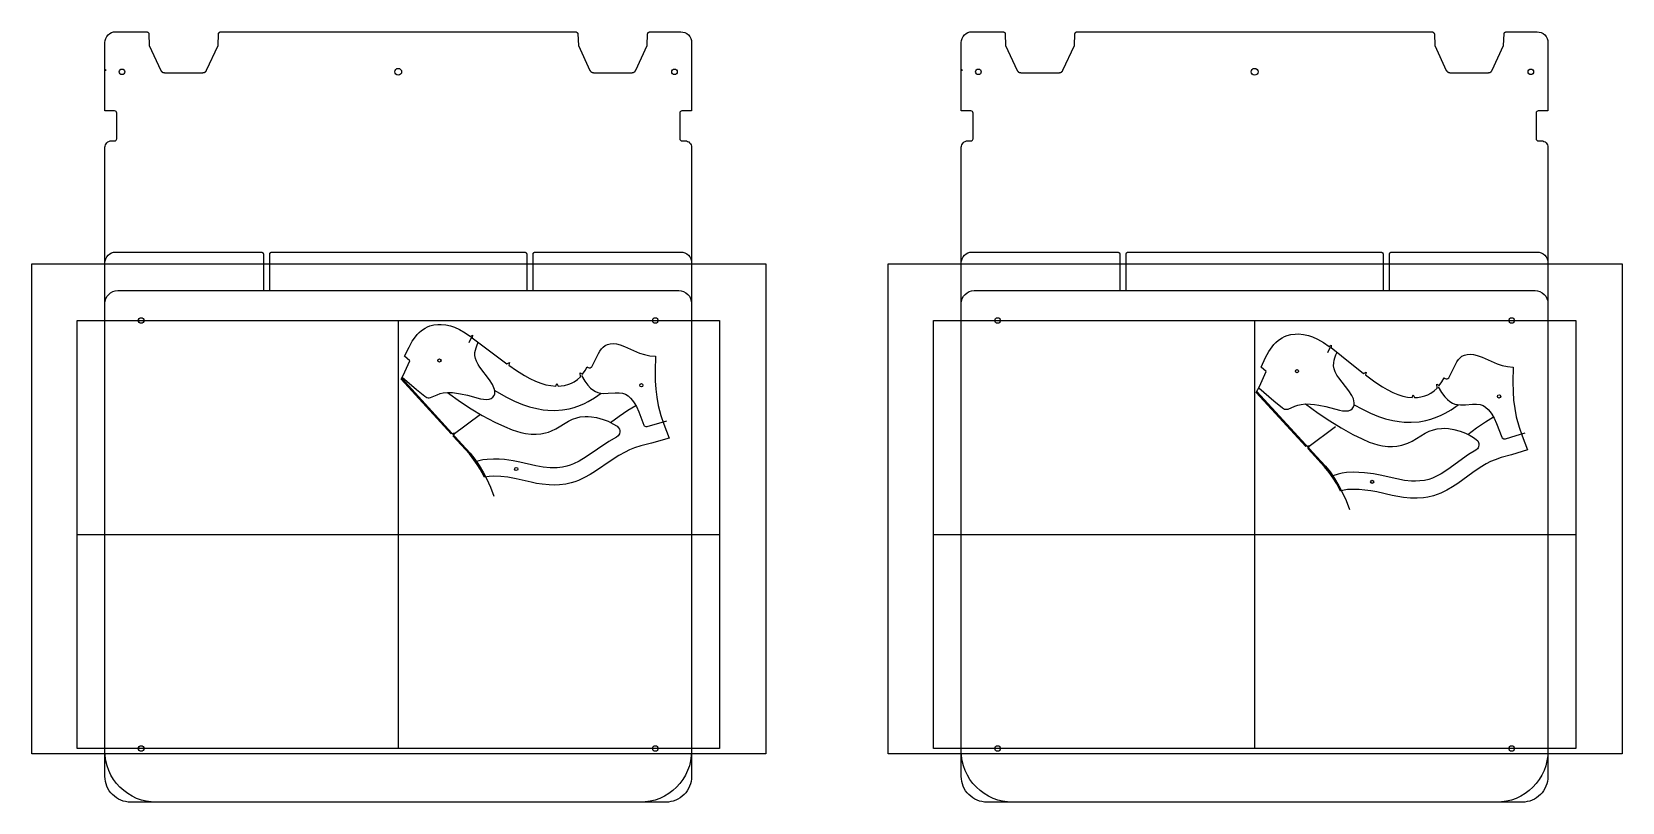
# Model space of a CAD drawing. Extents: x 1404 to 5287, y 970 to 2130.
# Drawn here: x 2545 to 3287, y 1770 to 2130 of the extents above; entities that cross this region are included whole.
import ezdxf

# ---------------------------------------------------------------- set-up
doc = ezdxf.new("R2010")
doc.units = 0
doc.header["$MEASUREMENT"] = 0
doc.layers.get('0').update_dxf_attribs({"linetype": 'CONTINUOUS'})
for name, color, linetype in [('1', 7, 'CONTINUOUS'), ('13', 7, 'CONTINUOUS'), ('8', 7, 'CONTINUOUS'), ('____78', 3, 'CONTINUOUS'), ('____79', 6, 'CONTINUOUS'), ('________', 1, 'CONTINUOUS'), ('___挂钉孔___', 3, 'CONTINUOUS'), ('车缝线', 5, 'CONTINUOUS')]:
    doc.layers.add(name, color=color, linetype=linetype)
doc.layers.get('0').off()
doc.styles.get("Standard").update_dxf_attribs({"font": 'txt', "bigfont": 'gbcbig.shx'})

# ---------------------------------------------------------------- blocks, each defined once
blk = doc.blocks.new('后领口内外-5_5', base_point=(-1244.33313, 214.92874))
at = {"layer": '1', "color": 7}
blk.add_lwpolyline([(-1185.424, 228.0361), (-1186.4865, 221.3762), (-1187.0466, 216.741), (-1187.3318, 212.8638), (-1187.3909, 208.9805), (-1187.1858, 205.1646), (-1186.5574, 200.2907), (-1185.7322, 196.1004), (-1184.1807, 189.3165), (-1192.6338, 188.1113), (-1197.8024, 187.4814), (-1200.8726, 186.9379), (-1203.1907, 186.3499), (-1205.4672, 185.6118), (-1208.5634, 184.3686), (-1212.4451, 182.5349), (-1220.2715, 178.6426), (-1222.9792, 177.4201), (-1225.7461, 176.3358), (-1228.7582, 175.4082), (-1230.4985, 175.008), (-1232.259, 174.7129), (-1234.8688, 174.4853), (-1237.8224, 174.5058), (-1240.2778, 174.7278), (-1242.7097, 175.1195), (-1245.8029, 175.8491), (-1248.3361, 176.612), (-1250.8352, 177.4795), (-1257.566, 180.0237), (-1261.3444, 181.2548), (-1264.5551, 182.0739), (-1267.8276, 182.6506), (-1269.9401, 182.8532), (-1272.0468, 182.8345), (-1273.5421, 186.7038), (-1274.6473, 189.126), (-1275.8756, 191.4838), (-1277.6537, 194.4467), (-1283.9573, 203.6647), (-1283.0708, 205.0046), (-1284.8115, 204.8977), (-1304.5159, 233.3346), (-1303.333, 234.9671), (-1299.4434, 241.31), (-1301.4839, 243.7121), (-1298.8683, 247.6621), (-1296.9971, 250.1926), (-1295.2947, 252.116), (-1294.3325, 253.018), (-1293.3008, 253.8404), (-1292.0537, 254.6517), (-1290.2942, 255.5134), (-1289.1057, 255.932), (-1287.8846, 256.2344), (-1286.0846, 256.4562), (-1284.1111, 256.4279), (-1282.6337, 256.239), (-1280.4545, 255.7137), (-1278.36, 254.9323), (-1276.6411, 254.0773), (-1274.3695, 252.6476), (-1271.9664, 250.7883), (-1269.7471, 248.8082), (-1268.7803, 249.2616), (-1269.0237, 248.1184), (-1260.2617, 239.2929), (-1254.6863, 233.9109), (-1253.3909, 234.3378), (-1253.8115, 233.089), (-1250.5549, 230.1393), (-1247.1633, 227.3275), (-1244.9725, 225.6926), (-1242.4039, 224.0069), (-1240.1693, 222.7754), (-1237.8403, 221.7449), (-1235.6697, 221.0254), (-1233.434, 220.5272), (-1232.7681, 221.6348), (-1232.2446, 220.364), (-1230.9226, 220.2677), (-1229.3042, 220.2769), (-1227.1993, 220.5264), (-1225.8809, 220.8458), (-1224.6068, 221.3023), (-1222.9336, 222.17), (-1221.3928, 223.2664), (-1221.3269, 225.1663), (-1220.2734, 224.2645), (-1218.8059, 225.8786), (-1217.6182, 227.4551), (-1217.1857, 227.0698), (-1216.7632, 226.8926), (-1216.2971, 226.8562), (-1215.8414, 226.9605), (-1215.4495, 227.1979), (-1214.8459, 227.9986), (-1211.5798, 232.928), (-1210.7681, 233.9548), (-1209.8682, 234.9105), (-1209.0184, 235.6201), (-1208.0707, 236.1742), (-1206.9287, 236.5347), (-1205.5637, 236.6726), (-1204.1238, 236.576), (-1202.7212, 236.2673), (-1201.0553, 235.6374), (-1199.0276, 234.5531), (-1195.1964, 232.081), (-1192.585, 230.5671), (-1190.3118, 229.4922), (-1187.9532, 228.6427), (-1185.424, 228.0361)], dxfattribs=at)
at = {"layer": '13', "color": 7}
for centre in [(-1285.64282, 239.59343), (-1193.72278, 215.53847), (-1256.89734, 184.55562)]:
    blk.add_circle(centre, 0.75, dxfattribs=at)
at = {"layer": '8', "color": 1}
for points in [[(-1303.877, 234.1923), (-1298.1326, 227.6743), (-1294.6976, 223.9415), (-1294.2754, 223.5685), (-1293.7849, 223.2755), (-1293.2412, 223.0841), (-1292.6719, 222.9954), (-1292.1011, 223.0213), (-1288.9054, 223.925), (-1287.3947, 224.221), (-1285.8733, 224.3694), (-1283.8977, 224.3093), (-1281.6699, 223.9565), (-1279.8263, 223.4927), (-1278.0092, 222.9287), (-1274.8835, 221.7999), (-1268.979, 219.3482), (-1267.6794, 218.9295), (-1266.3324, 218.6408), (-1265.0811, 218.5577), (-1264.0171, 218.7645), (-1263.1926, 219.2386), (-1262.5286, 219.9613), (-1262.1489, 220.775), (-1261.9725, 221.7901), (-1261.9879, 222.6732), (-1262.1152, 223.5514), (-1262.5725, 225.1387), (-1263.7144, 227.5739), (-1267.3257, 233.9687), (-1268.0028, 235.3603), (-1268.5944, 236.9566), (-1268.8854, 238.306), (-1268.9355, 239.6675), (-1268.7114, 241.0362), (-1268.3514, 242.1604), (-1267.8796, 243.2511), (-1267.2371, 244.4601), (-1266.5109, 245.6073)], [(-1269.384, 248.4646), (-1271.0222, 245.8855)], [(-1304.1982, 233.7549), (-1280.4708, 199.513), (-1277.2231, 194.6965), (-1275.4387, 191.7271), (-1273.7816, 188.4796), (-1272.2456, 184.8457), (-1271.2494, 182.0506), (-1269.9686, 177.7625), (-1268.8981, 173.3805)], [(-1283.9224, 224.3119), (-1278.5118, 219.1392), (-1273.9943, 215.2032), (-1269.3214, 211.5133), (-1263.8267, 207.5783), (-1259.7437, 204.9176), (-1256.3273, 202.9785), (-1254.4497, 202.0591), (-1252.5232, 201.237), (-1250.2993, 200.4506), (-1247.7323, 199.7777), (-1245.5546, 199.4228), (-1243.3545, 199.2857), (-1241.0598, 199.4018), (-1239.6016, 199.6233), (-1238.1724, 199.9635), (-1236.1021, 200.6797), (-1229.7172, 203.4144), (-1227.7292, 204.0549), (-1225.6946, 204.4856), (-1223.9773, 204.6431), (-1221.7024, 204.5815), (-1220.248, 204.3917), (-1218.8152, 204.0925), (-1216.4814, 203.3674), (-1213.6022, 202.1086), (-1211.3835, 200.8978), (-1209.2908, 199.5029), (-1207.5394, 198.0681), (-1206.9269, 197.3034), (-1206.6321, 196.5874), (-1206.5426, 195.9349), (-1206.5959, 195.272), (-1206.9054, 194.3967), (-1207.2344, 193.907), (-1207.6525, 193.5046), (-1208.5044, 193.0195), (-1212.2505, 191.4817), (-1223.6943, 185.8734), (-1227.2198, 184.3262), (-1230.0436, 183.3497), (-1231.6743, 182.9332), (-1233.3291, 182.6411), (-1235.2839, 182.4758), (-1237.8722, 182.5252), (-1241.1766, 182.9713), (-1244.2437, 183.719), (-1247.589, 184.8124), (-1254.8575, 187.5512), (-1257.7823, 188.5386), (-1261.6802, 189.6259), (-1264.2235, 190.1738), (-1266.7976, 190.584), (-1269.7856, 190.8498), (-1271.708, 190.8619), (-1273.6174, 190.7148), (-1274.7939, 190.5323)], [(-1220.8218, 223.753), (-1219.6456, 220.9557), (-1218.5029, 218.8609), (-1217.4312, 217.3662), (-1216.5308, 216.396), (-1215.4052, 215.4801), (-1214.3666, 214.8738), (-1213.228, 214.4234), (-1211.8442, 214.1078), (-1209.5531, 213.8826), (-1206.3707, 213.7133), (-1204.4464, 213.4642), (-1202.9059, 213.0387), (-1201.6016, 212.3808), (-1200.537, 211.4966), (-1199.5107, 210.2497), (-1198.7798, 209.0734), (-1198.1492, 207.832), (-1197.3567, 205.9161), (-1196.5549, 203.3721), (-1195.1217, 196.9187), (-1194.9224, 196.5965), (-1194.3047, 196.1465), (-1193.5647, 196.0573), (-1184.15, 197.4408)], [(-1261.9635, 222.1959), (-1257.2174, 218.676), (-1253.4427, 216.125), (-1249.9756, 214.0786), (-1246.7905, 212.4996), (-1243.6395, 211.2404), (-1240.7399, 210.338), (-1238.5238, 209.8095), (-1235.3651, 209.2966), (-1231.7516, 209.0641), (-1228.6013, 209.1803), (-1226.2279, 209.4628), (-1223.152, 210.0789), (-1221.209, 210.6172), (-1219.3009, 211.2633), (-1216.2321, 212.5585), (-1212.8994, 214.3292)], [(-1283.943, 204.5243), (-1270.0205, 212.192)], [(-1210.2703, 200.1932), (-1205.9341, 202.6272), (-1201.4972, 204.8618), (-1197.5995, 206.5528)]]:
    blk.add_lwpolyline(points, dxfattribs=at)
at = {"flags": 2}
for tag, p in [('PIECE-NAME', (-1244.33313, 220.25205)), ('SIZE/WIDTH', (-1244.33313, 209.60544)), ('MATERIAL', (-1244.33313, 209.60544))]:
    blk.add_attdef(tag, p, '', height=0.15, dxfattribs=at)
blk = doc.blocks.new('后领口内外-6', base_point=(-980.893921, 221.135651))
at = {"layer": '1', "color": 7}
blk.add_lwpolyline([(-921.26, 234.2007), (-922.3447, 227.4219), (-922.9141, 222.7229), (-923.2039, 218.7922), (-923.2638, 214.8553), (-923.0553, 210.9869), (-922.4167, 206.0458), (-921.5781, 201.7977), (-919.9967, 194.8995), (-927.6372, 193.7194), (-932.6327, 193.0509), (-935.5958, 192.4819), (-937.8238, 191.8739), (-940.0073, 191.1165), (-943.0195, 189.8265), (-946.7854, 187.93), (-954.4218, 183.8781), (-957.1, 182.5861), (-959.8436, 181.4365), (-962.8566, 180.4427), (-964.6014, 180.0114), (-966.3687, 179.6912), (-969.0688, 179.4348), (-971.108, 179.4118), (-974.166, 179.6237), (-977.1938, 180.0984), (-980.3596, 180.8503), (-982.9519, 181.6304), (-985.5104, 182.5137), (-992.4618, 185.1196), (-995.1443, 186.0197), (-997.8618, 186.7992), (-1000.4768, 187.3984), (-1003.1319, 187.8372), (-1005.7347, 188.0634), (-1008.1679, 187.9664), (-1009.1056, 187.8178), (-1010.4415, 191.3951), (-1011.7257, 194.3017), (-1013.1805, 197.1205), (-1014.9877, 200.1247), (-1021.4008, 209.4793), (-1020.514, 210.8172), (-1022.2567, 210.7114), (-1041.8392, 238.9037), (-1039.9362, 241.4361), (-1035.9133, 247.9638), (-1037.9532, 250.3632), (-1035.2379, 254.4444), (-1033.3035, 257.0466), (-1031.5741, 258.994), (-1030.5669, 259.937), (-1029.4863, 260.7953), (-1028.1975, 261.6296), (-1026.3796, 262.5153), (-1025.1521, 262.9454), (-1023.891, 263.2562), (-1022.0309, 263.4849), (-1019.9918, 263.4565), (-1018.4655, 263.2628), (-1016.2144, 262.7227), (-1014.0513, 261.9177), (-1012.2787, 261.0372), (-1010.0097, 259.6186), (-1007.4464, 257.658), (-1005.0406, 255.5413), (-1004.0703, 255.9966), (-1004.3128, 254.856), (-999.929, 250.4109), (-990.8986, 240.853), (-989.62, 241.2613), (-990.0594, 239.9948), (-986.2269, 236.2561), (-983.0933, 233.4914), (-981.0053, 231.8281), (-978.5485, 230.1078), (-976.4012, 228.8492), (-974.1515, 227.7969), (-972.1306, 227.0896), (-970.0441, 226.5902), (-969.3788, 227.6886), (-968.8575, 226.4102), (-967.5037, 226.298), (-965.8596, 226.3003), (-964.023, 226.499), (-962.5273, 226.8378), (-961.0851, 227.347), (-959.3785, 228.2323), (-957.8071, 229.3487), (-957.7428, 231.2472), (-956.6864, 230.3452), (-955.1899, 231.9856), (-953.9827, 233.5842), (-953.5478, 233.1972), (-953.1257, 233.0204), (-952.6603, 232.9841), (-952.2052, 233.0882), (-951.8136, 233.325), (-951.1946, 234.1476), (-947.874, 239.1472), (-947.0469, 240.1904), (-946.1302, 241.1611), (-945.2623, 241.8839), (-944.2946, 242.4485), (-943.1274, 242.8164), (-941.7328, 242.9572), (-940.2641, 242.8588), (-938.8334, 242.5444), (-937.1371, 241.9042), (-935.0718, 240.8026), (-931.1769, 238.2962), (-928.5257, 236.7632), (-926.2183, 235.6748), (-923.8248, 234.8145), (-921.26, 234.2007)], dxfattribs=at)
at = {"layer": '13', "color": 7}
for centre in [(-1021.575073, 246.150223), (-929.69873, 221.503677), (-993.900879, 190.093948)]:
    blk.add_circle(centre, 0.75, dxfattribs=at)
at = {"layer": '8', "color": 1}
for points in [[(-1004.6752, 255.2003), (-1006.3199, 252.6288)], [(-1040.3481, 240.8483), (-1034.2515, 233.9559), (-1030.6536, 230.0799), (-1030.2335, 229.7124), (-1029.7466, 229.4236), (-1029.2078, 229.2345), (-1028.6434, 229.1464), (-1028.0779, 229.1707), (-1024.8668, 230.0623), (-1023.3452, 230.3541), (-1021.813, 230.5008), (-1019.7722, 230.4391), (-1017.4709, 230.0765), (-1015.5663, 229.5997), (-1013.6888, 229.0198), (-1010.4603, 227.8594), (-1004.3593, 225.3393), (-1003.0168, 224.9089), (-1001.626, 224.612), (-1000.3336, 224.5264), (-999.234, 224.7393), (-998.395, 225.2165), (-997.6964, 225.9694), (-997.305, 226.8052), (-997.1227, 227.8487), (-997.1383, 228.7568), (-997.2693, 229.6599), (-997.7415, 231.2923), (-998.9213, 233.7948), (-1002.6519, 240.3678), (-1003.3514, 241.7981), (-1003.9627, 243.4391), (-1004.2634, 244.8264), (-1004.3153, 246.2264), (-1004.0836, 247.6334), (-1003.7117, 248.7891), (-1003.2245, 249.91), (-1002.5536, 251.1654), (-1001.7952, 252.3555)], [(-1041.5115, 239.309), (-1017.8579, 205.2574), (-1014.5575, 200.3748), (-1012.744, 197.3642), (-1011.0605, 194.0728), (-1009.5, 190.3891), (-1008.4877, 187.5555), (-1007.1862, 183.2079), (-1006.098, 178.7648)], [(-1019.8041, 230.4422), (-1014.4907, 225.4274), (-1009.5413, 221.0784), (-1004.7192, 217.1054), (-999.7427, 213.3119), (-995.851, 210.6211), (-992.6832, 208.7282), (-990.8233, 207.7757), (-988.9082, 206.931), (-986.7847, 206.1638), (-984.3293, 205.5102), (-982.2445, 205.1648), (-980.1378, 205.0269), (-977.8058, 205.1413), (-976.3239, 205.3672), (-974.8713, 205.7141), (-972.7676, 206.4413), (-966.2783, 209.2122), (-964.2581, 209.8617), (-962.1906, 210.2985), (-960.4454, 210.4584), (-958.4637, 210.4229), (-956.819, 210.2305), (-955.1993, 209.9), (-952.8278, 209.165), (-949.9015, 207.8888), (-947.647, 206.6615), (-945.52, 205.2472), (-944.2239, 204.2147), (-942.9963, 203.1029), (-942.4244, 202.3459), (-942.1263, 201.5267), (-942.0722, 200.957), (-942.1256, 200.3827), (-942.4167, 199.5369), (-942.7258, 199.0596), (-943.1196, 198.6617), (-943.9293, 198.165), (-947.5118, 196.5415), (-958.0322, 191.0171), (-961.4989, 189.3911), (-964.0952, 188.4199), (-965.7986, 187.9412), (-967.5313, 187.6063), (-969.5469, 187.4215), (-971.8383, 187.4469), (-973.7473, 187.6324), (-975.6382, 187.9458), (-978.8082, 188.7229), (-982.2644, 189.848), (-989.7716, 192.6537), (-992.7932, 193.6669), (-996.8203, 194.7848), (-999.4477, 195.3488), (-1002.1066, 195.7712), (-1005.1934, 196.0448), (-1007.1792, 196.0571), (-1009.1519, 195.9056), (-1011.7171, 195.4277)], [(-997.2736, 226.9125), (-994.0165, 224.5362), (-990.2541, 222.0126), (-986.8, 219.9879), (-983.6298, 218.423), (-980.4269, 217.1461), (-977.4799, 216.2313), (-975.2278, 215.6955), (-972.0181, 215.1757), (-968.3462, 214.9401), (-965.1701, 215.0558), (-962.7517, 215.3414), (-959.6174, 215.9662), (-957.6374, 216.513), (-955.6929, 217.1696), (-952.7789, 218.3865), (-949.1879, 220.2775)], [(-957.2358, 229.8345), (-956.0391, 226.9978), (-954.8773, 224.8736), (-953.7883, 223.3577), (-952.8737, 222.3739), (-951.7309, 221.445), (-950.6768, 220.83), (-949.5214, 220.3733), (-948.1152, 220.0529), (-945.7872, 219.8248), (-942.5534, 219.654), (-940.5977, 219.4019), (-939.0318, 218.9703), (-937.7057, 218.3026), (-936.6284, 217.4102), (-935.5836, 216.1452), (-934.8394, 214.9514), (-934.1972, 213.6911), (-933.3919, 211.7493), (-932.577, 209.1703), (-931.0792, 202.3991), (-930.8783, 202.0753), (-930.255, 201.6245), (-929.5096, 201.54), (-924.3242, 202.3012), (-919.9485, 203.0461)], [(-1021.3866, 210.3377), (-1007.2375, 218.1112)], [(-946.516, 205.947), (-942.1088, 208.415), (-937.5996, 210.6799), (-933.6382, 212.3943)]]:
    blk.add_lwpolyline(points, dxfattribs=at)
at = {"flags": 2}
for tag, p in [('PIECE-NAME', (-980.893921, 226.458954)), ('SIZE/WIDTH', (-980.893921, 215.812347)), ('MATERIAL', (-980.893921, 215.812347))]:
    blk.add_attdef(tag, p, '', height=0.15, dxfattribs=at)

msp = doc.modelspace()

# ---------------------------------------------------------------- linework, layer by layer
at = {"layer": '____78', "color": 3}
for points in [[(2578.77, 2112.73), (2578.77, 2125.22, -0.414259), (2583.77, 2130.22), (2598.28, 2130.21), (2598.3, 2130.21), (2598.33, 2130.21), (2598.35, 2130.21), (2598.38, 2130.2), (2598.4, 2130.2), (2598.43, 2130.19), (2598.45, 2130.19), (2598.47, 2130.18), (2598.5, 2130.18), (2598.52, 2130.17), (2598.54, 2130.16), (2598.57, 2130.15), (2598.59, 2130.14), (2598.61, 2130.14), (2598.63, 2130.13), (2598.65, 2130.12), (2598.68, 2130.11), (2598.7, 2130.1), (2598.72, 2130.08), (2598.74, 2130.07), (2598.76, 2130.06), (2598.78, 2130.05), (2598.8, 2130.03), (2598.82, 2130.02), (2598.84, 2130.01), (2598.86, 2129.99), (2598.88, 2129.98), (2598.89, 2129.96), (2598.91, 2129.95), (2598.93, 2129.93), (2598.95, 2129.92), (2598.96, 2129.9), (2598.98, 2129.88), (2599, 2129.87), (2599.01, 2129.85), (2599.03, 2129.83), (2599.04, 2129.81), (2599.06, 2129.79), (2599.07, 2129.77), (2599.09, 2129.75), (2599.1, 2129.74), (2599.11, 2129.72), (2599.12, 2129.7), (2599.14, 2129.67), (2599.15, 2129.65), (2599.16, 2129.63), (2599.17, 2129.61), (2599.18, 2129.59), (2599.19, 2129.57), (2599.2, 2129.55), (2599.21, 2129.52), (2599.22, 2129.5), (2599.23, 2129.48), (2599.23, 2129.46), (2599.24, 2129.43), (2599.25, 2129.41), (2599.25, 2129.39), (2599.26, 2129.36), (2599.26, 2129.34), (2599.27, 2129.31), (2599.27, 2129.29), (2599.27, 2129.26), (2599.28, 2129.24), (2599.28, 2129.21), (2599.45, 2123.77), (2599.45, 2123.77), (2604.86, 2112.2), (2604.87, 2112.17), (2604.89, 2112.14), (2604.91, 2112.11), (2604.93, 2112.07), (2604.95, 2112.04), (2604.96, 2112.01), (2604.98, 2111.98), (2605.01, 2111.96), (2605.03, 2111.93), (2605.05, 2111.9), (2605.07, 2111.87), (2605.09, 2111.84), (2605.11, 2111.82), (2605.14, 2111.79), (2605.16, 2111.76), (2605.18, 2111.74), (2605.21, 2111.71), (2605.23, 2111.69), (2605.26, 2111.66), (2605.28, 2111.64), (2605.31, 2111.61), (2605.34, 2111.59), (2605.36, 2111.57), (2605.39, 2111.55), (2605.42, 2111.53), (2605.45, 2111.5), (2605.48, 2111.48), (2605.5, 2111.46), (2605.53, 2111.44), (2605.56, 2111.42), (2605.59, 2111.41), (2605.62, 2111.39), (2605.65, 2111.37), (2605.68, 2111.35), (2605.71, 2111.34), (2605.75, 2111.32), (2605.78, 2111.31), (2605.81, 2111.29), (2605.84, 2111.28), (2605.87, 2111.26), (2605.91, 2111.25), (2605.94, 2111.24), (2605.97, 2111.23), (2606, 2111.21), (2606.04, 2111.2), (2606.07, 2111.19), (2606.11, 2111.18), (2606.14, 2111.17), (2606.17, 2111.17), (2606.21, 2111.16), (2606.24, 2111.15), (2606.28, 2111.14), (2606.31, 2111.14), (2606.35, 2111.13), (2606.38, 2111.13), (2606.42, 2111.12), (2606.46, 2111.12), (2606.49, 2111.12), (2606.53, 2111.11), (2606.56, 2111.11), (2606.6, 2111.11), (2624.46, 2111.11), (2624.54, 2111.11), (2624.57, 2111.11), (2624.61, 2111.12), (2624.64, 2111.12), (2624.68, 2111.12), (2624.72, 2111.13), (2624.75, 2111.13), (2624.79, 2111.14), (2624.82, 2111.14), (2624.86, 2111.15), (2624.89, 2111.16), (2624.93, 2111.16), (2624.96, 2111.17), (2624.99, 2111.18), (2625.03, 2111.19), (2625.06, 2111.2), (2625.1, 2111.21), (2625.13, 2111.22), (2625.16, 2111.24), (2625.2, 2111.25), (2625.23, 2111.26), (2625.26, 2111.28), (2625.29, 2111.29), (2625.32, 2111.3), (2625.36, 2111.32), (2625.39, 2111.34), (2625.42, 2111.35), (2625.45, 2111.37), (2625.48, 2111.39), (2625.51, 2111.4), (2625.54, 2111.42), (2625.57, 2111.44), (2625.6, 2111.46), (2625.63, 2111.48), (2625.65, 2111.5), (2625.68, 2111.52), (2625.71, 2111.55), (2625.74, 2111.57), (2625.76, 2111.59), (2625.79, 2111.61), (2625.82, 2111.64), (2625.84, 2111.66), (2625.87, 2111.69), (2625.89, 2111.71), (2625.92, 2111.74), (2625.94, 2111.76), (2625.96, 2111.79), (2625.99, 2111.81), (2626.01, 2111.84), (2626.03, 2111.87), (2626.05, 2111.9), (2626.08, 2111.93), (2626.1, 2111.95), (2626.12, 2111.98), (2626.14, 2112.01), (2626.16, 2112.04), (2626.17, 2112.07), (2626.19, 2112.11), (2626.21, 2112.14), (2626.23, 2112.17), (2626.24, 2112.2), (2626.26, 2112.23), (2631.64, 2123.77), (2631.82, 2129.21), (2631.82, 2129.24), (2631.82, 2129.26), (2631.83, 2129.29), (2631.83, 2129.31), (2631.84, 2129.33), (2631.84, 2129.36), (2631.85, 2129.38), (2631.85, 2129.41), (2631.86, 2129.43), (2631.87, 2129.45), (2631.88, 2129.47), (2631.89, 2129.5), (2631.89, 2129.52), (2631.9, 2129.54), (2631.91, 2129.56), (2631.92, 2129.58), (2631.93, 2129.6), (2631.95, 2129.63), (2631.96, 2129.65), (2631.97, 2129.67), (2631.98, 2129.69), (2631.99, 2129.71), (2632.01, 2129.73), (2632.02, 2129.74), (2632.03, 2129.76), (2632.05, 2129.78), (2632.06, 2129.8), (2632.08, 2129.82), (2632.09, 2129.84), (2632.11, 2129.85), (2632.12, 2129.87), (2632.14, 2129.89), (2632.16, 2129.9), (2632.18, 2129.92), (2632.19, 2129.94), (2632.21, 2129.95), (2632.23, 2129.97), (2632.25, 2129.98), (2632.27, 2130), (2632.28, 2130.01), (2632.3, 2130.02), (2632.32, 2130.04), (2632.34, 2130.05), (2632.36, 2130.06), (2632.38, 2130.07), (2632.4, 2130.08), (2632.43, 2130.1), (2632.45, 2130.11), (2632.47, 2130.12), (2632.49, 2130.13), (2632.51, 2130.13), (2632.53, 2130.14), (2632.56, 2130.15), (2632.58, 2130.16), (2632.6, 2130.17), (2632.62, 2130.17), (2632.65, 2130.18), (2632.67, 2130.19), (2632.69, 2130.19), (2632.72, 2130.2), (2632.74, 2130.2), (2632.77, 2130.21), (2632.79, 2130.21), (2632.82, 2130.21), (2798.73, 2130.21), (2798.77, 2130.2), (2798.82, 2130.18), (2798.86, 2130.17), (2798.9, 2130.15), (2798.95, 2130.13), (2798.99, 2130.11), (2799.03, 2130.09), (2799.07, 2130.07), (2799.11, 2130.04), (2799.15, 2130.02), (2799.18, 2129.99), (2799.22, 2129.96), (2799.26, 2129.93), (2799.29, 2129.9), (2799.32, 2129.87), (2799.36, 2129.84), (2799.39, 2129.81), (2799.42, 2129.78), (2799.45, 2129.74), (2799.48, 2129.71), (2799.51, 2129.67), (2799.53, 2129.63), (2799.56, 2129.59), (2799.58, 2129.55), (2799.6, 2129.51), (2799.63, 2129.47), (2799.65, 2129.43), (2799.67, 2129.39), (2799.68, 2129.35), (2799.7, 2129.3), (2799.71, 2129.26), (2799.73, 2129.21), (2799.9, 2123.77), (2799.9, 2123.77), (2805.31, 2112.2), (2805.33, 2112.17), (2805.34, 2112.13), (2805.36, 2112.1), (2805.38, 2112.07), (2805.4, 2112.04), (2805.42, 2112.01), (2805.44, 2111.98), (2805.46, 2111.95), (2805.48, 2111.92), (2805.5, 2111.89), (2805.52, 2111.87), (2805.55, 2111.84), (2805.57, 2111.81), (2805.59, 2111.79), (2805.62, 2111.76), (2805.64, 2111.73), (2805.66, 2111.71), (2805.69, 2111.68), (2805.71, 2111.66), (2805.74, 2111.63), (2805.77, 2111.61), (2805.79, 2111.59), (2805.82, 2111.57), (2805.85, 2111.54), (2805.87, 2111.52), (2805.9, 2111.5), (2805.93, 2111.48), (2805.96, 2111.46), (2805.99, 2111.44), (2806.02, 2111.42), (2806.05, 2111.4), (2806.08, 2111.38), (2806.11, 2111.37), (2806.14, 2111.35), (2806.17, 2111.33), (2806.2, 2111.32), (2806.23, 2111.3), (2806.26, 2111.29), (2806.29, 2111.27), (2806.33, 2111.26), (2806.36, 2111.25), (2806.39, 2111.23), (2806.43, 2111.22), (2806.46, 2111.21), (2806.49, 2111.2), (2806.53, 2111.19), (2806.56, 2111.18), (2806.59, 2111.17), (2806.63, 2111.16), (2806.66, 2111.15), (2806.7, 2111.15), (2806.73, 2111.14), (2806.77, 2111.13), (2806.8, 2111.13), (2806.84, 2111.12), (2806.87, 2111.12), (2806.91, 2111.12), (2806.95, 2111.11), (2806.98, 2111.11), (2807.02, 2111.11), (2807.05, 2111.11), (2824.92, 2111.11), (2825, 2111.11), (2825.03, 2111.11), (2825.07, 2111.11), (2825.1, 2111.12), (2825.14, 2111.12), (2825.18, 2111.12), (2825.21, 2111.13), (2825.25, 2111.14), (2825.28, 2111.14), (2825.32, 2111.15), (2825.35, 2111.16), (2825.39, 2111.16), (2825.42, 2111.17), (2825.45, 2111.18), (2825.49, 2111.19), (2825.52, 2111.2), (2825.56, 2111.21), (2825.59, 2111.22), (2825.62, 2111.23), (2825.66, 2111.25), (2825.69, 2111.26), (2825.72, 2111.27), (2825.75, 2111.29), (2825.78, 2111.3), (2825.82, 2111.32), (2825.85, 2111.33), (2825.88, 2111.35), (2825.91, 2111.37), (2825.94, 2111.39), (2825.97, 2111.4), (2826, 2111.42), (2826.03, 2111.44), (2826.06, 2111.46), (2826.09, 2111.48), (2826.11, 2111.5), (2826.14, 2111.52), (2826.17, 2111.54), (2826.2, 2111.57), (2826.22, 2111.59), (2826.25, 2111.61), (2826.28, 2111.64), (2826.3, 2111.66), (2826.33, 2111.68), (2826.35, 2111.71), (2826.38, 2111.73), (2826.4, 2111.76), (2826.42, 2111.79), (2826.45, 2111.81), (2826.47, 2111.84), (2826.49, 2111.87), (2826.51, 2111.9), (2826.54, 2111.93), (2826.56, 2111.95), (2826.58, 2111.98), (2826.6, 2112.01), (2826.62, 2112.04), (2826.63, 2112.07), (2826.65, 2112.1), (2826.67, 2112.14), (2826.69, 2112.17), (2826.7, 2112.2), (2826.72, 2112.23), (2832.09, 2123.77), (2832.09, 2123.77), (2832.27, 2129.21), (2832.27, 2129.24), (2832.27, 2129.26), (2832.28, 2129.29), (2832.28, 2129.31), (2832.29, 2129.33), (2832.3, 2129.36), (2832.3, 2129.38), (2832.31, 2129.4), (2832.32, 2129.42), (2832.32, 2129.45), (2832.33, 2129.47), (2832.34, 2129.49), (2832.35, 2129.51), (2832.36, 2129.54), (2832.37, 2129.56), (2832.38, 2129.58), (2832.39, 2129.6), (2832.4, 2129.62), (2832.41, 2129.64), (2832.43, 2129.66), (2832.44, 2129.68), (2832.45, 2129.7), (2832.47, 2129.72), (2832.48, 2129.74), (2832.49, 2129.76), (2832.51, 2129.77), (2832.52, 2129.79), (2832.54, 2129.81), (2832.55, 2129.83), (2832.57, 2129.85), (2832.58, 2129.86), (2832.6, 2129.88), (2832.62, 2129.9), (2832.63, 2129.91), (2832.65, 2129.93), (2832.67, 2129.94), (2832.69, 2129.96), (2832.7, 2129.97), (2832.72, 2129.99), (2832.74, 2130), (2832.76, 2130.01), (2832.78, 2130.03), (2832.8, 2130.04), (2832.82, 2130.05), (2832.84, 2130.06), (2832.86, 2130.08), (2832.88, 2130.09), (2832.9, 2130.1), (2832.92, 2130.11), (2832.94, 2130.12), (2832.97, 2130.13), (2832.99, 2130.14), (2833.01, 2130.15), (2833.03, 2130.15), (2833.05, 2130.16), (2833.08, 2130.17), (2833.1, 2130.18), (2833.12, 2130.18), (2833.15, 2130.19), (2833.17, 2130.2), (2833.19, 2130.2), (2833.22, 2130.21), (2833.24, 2130.21), (2833.27, 2130.21), (2847.77, 2130.21, -0.414214), (2852.77, 2125.21), (2852.77, 2100.25), (2852.77, 2093.25), (2848.27, 2093.25, 0.414214), (2847.27, 2092.25), (2847.27, 2080.25, 0.414214), (2848.27, 2079.25), (2849.77, 2079.25, -0.414214), (2852.77, 2076.25), (2852.77, 1908.27), (2852.77, 1794.18, -0.415288), (2828.77, 1770.21), (2602.77, 1770.21, -0.415288), (2578.77, 1794.18), (2578.77, 1794.38), (2578.77, 1825.23), (2578.77, 2076.25, -0.414214), (2581.77, 2079.25), (2583.27, 2079.25, 0.414214), (2584.27, 2080.25), (2584.27, 2092.25, 0.414214), (2583.27, 2093.25), (2578.77, 2093.25), (2578.77, 2100.25), (2578.77, 2112.53), (2578.97, 2112.53), (2578.97, 2111.98)], [(2978.77, 2112.73), (2978.77, 2125.22, -0.414259), (2983.77, 2130.22), (2998.28, 2130.21), (2998.3, 2130.21), (2998.33, 2130.21), (2998.35, 2130.21), (2998.38, 2130.2), (2998.4, 2130.2), (2998.43, 2130.19), (2998.45, 2130.19), (2998.47, 2130.18), (2998.5, 2130.18), (2998.52, 2130.17), (2998.54, 2130.16), (2998.57, 2130.15), (2998.59, 2130.14), (2998.61, 2130.14), (2998.63, 2130.13), (2998.65, 2130.12), (2998.68, 2130.11), (2998.7, 2130.1), (2998.72, 2130.08), (2998.74, 2130.07), (2998.76, 2130.06), (2998.78, 2130.05), (2998.8, 2130.03), (2998.82, 2130.02), (2998.84, 2130.01), (2998.86, 2129.99), (2998.88, 2129.98), (2998.89, 2129.96), (2998.91, 2129.95), (2998.93, 2129.93), (2998.95, 2129.92), (2998.96, 2129.9), (2998.98, 2129.88), (2999, 2129.87), (2999.01, 2129.85), (2999.03, 2129.83), (2999.04, 2129.81), (2999.06, 2129.79), (2999.07, 2129.77), (2999.09, 2129.75), (2999.1, 2129.74), (2999.11, 2129.72), (2999.12, 2129.7), (2999.14, 2129.67), (2999.15, 2129.65), (2999.16, 2129.63), (2999.17, 2129.61), (2999.18, 2129.59), (2999.19, 2129.57), (2999.2, 2129.55), (2999.21, 2129.52), (2999.22, 2129.5), (2999.23, 2129.48), (2999.23, 2129.46), (2999.24, 2129.43), (2999.25, 2129.41), (2999.25, 2129.39), (2999.26, 2129.36), (2999.26, 2129.34), (2999.27, 2129.31), (2999.27, 2129.29), (2999.27, 2129.26), (2999.28, 2129.24), (2999.28, 2129.21), (2999.45, 2123.77), (2999.45, 2123.77), (3004.86, 2112.2), (3004.87, 2112.17), (3004.89, 2112.14), (3004.91, 2112.11), (3004.93, 2112.07), (3004.95, 2112.04), (3004.96, 2112.01), (3004.98, 2111.98), (3005.01, 2111.96), (3005.03, 2111.93), (3005.05, 2111.9), (3005.07, 2111.87), (3005.09, 2111.84), (3005.11, 2111.82), (3005.14, 2111.79), (3005.16, 2111.76), (3005.18, 2111.74), (3005.21, 2111.71), (3005.23, 2111.69), (3005.26, 2111.66), (3005.28, 2111.64), (3005.31, 2111.61), (3005.34, 2111.59), (3005.36, 2111.57), (3005.39, 2111.55), (3005.42, 2111.53), (3005.45, 2111.5), (3005.48, 2111.48), (3005.5, 2111.46), (3005.53, 2111.44), (3005.56, 2111.42), (3005.59, 2111.41), (3005.62, 2111.39), (3005.65, 2111.37), (3005.68, 2111.35), (3005.71, 2111.34), (3005.75, 2111.32), (3005.78, 2111.31), (3005.81, 2111.29), (3005.84, 2111.28), (3005.87, 2111.26), (3005.91, 2111.25), (3005.94, 2111.24), (3005.97, 2111.23), (3006, 2111.21), (3006.04, 2111.2), (3006.07, 2111.19), (3006.11, 2111.18), (3006.14, 2111.17), (3006.17, 2111.17), (3006.21, 2111.16), (3006.24, 2111.15), (3006.28, 2111.14), (3006.31, 2111.14), (3006.35, 2111.13), (3006.38, 2111.13), (3006.42, 2111.12), (3006.46, 2111.12), (3006.49, 2111.12), (3006.53, 2111.11), (3006.56, 2111.11), (3006.6, 2111.11), (3024.46, 2111.11), (3024.54, 2111.11), (3024.57, 2111.11), (3024.61, 2111.12), (3024.64, 2111.12), (3024.68, 2111.12), (3024.72, 2111.13), (3024.75, 2111.13), (3024.79, 2111.14), (3024.82, 2111.14), (3024.86, 2111.15), (3024.89, 2111.16), (3024.93, 2111.16), (3024.96, 2111.17), (3024.99, 2111.18), (3025.03, 2111.19), (3025.06, 2111.2), (3025.1, 2111.21), (3025.13, 2111.22), (3025.16, 2111.24), (3025.2, 2111.25), (3025.23, 2111.26), (3025.26, 2111.28), (3025.29, 2111.29), (3025.32, 2111.3), (3025.36, 2111.32), (3025.39, 2111.34), (3025.42, 2111.35), (3025.45, 2111.37), (3025.48, 2111.39), (3025.51, 2111.4), (3025.54, 2111.42), (3025.57, 2111.44), (3025.6, 2111.46), (3025.63, 2111.48), (3025.65, 2111.5), (3025.68, 2111.52), (3025.71, 2111.55), (3025.74, 2111.57), (3025.76, 2111.59), (3025.79, 2111.61), (3025.82, 2111.64), (3025.84, 2111.66), (3025.87, 2111.69), (3025.89, 2111.71), (3025.92, 2111.74), (3025.94, 2111.76), (3025.96, 2111.79), (3025.99, 2111.81), (3026.01, 2111.84), (3026.03, 2111.87), (3026.05, 2111.9), (3026.08, 2111.93), (3026.1, 2111.95), (3026.12, 2111.98), (3026.14, 2112.01), (3026.16, 2112.04), (3026.17, 2112.07), (3026.19, 2112.11), (3026.21, 2112.14), (3026.23, 2112.17), (3026.24, 2112.2), (3026.26, 2112.23), (3031.64, 2123.77), (3031.82, 2129.21), (3031.82, 2129.24), (3031.82, 2129.26), (3031.83, 2129.29), (3031.83, 2129.31), (3031.84, 2129.33), (3031.84, 2129.36), (3031.85, 2129.38), (3031.85, 2129.41), (3031.86, 2129.43), (3031.87, 2129.45), (3031.88, 2129.47), (3031.89, 2129.5), (3031.89, 2129.52), (3031.9, 2129.54), (3031.91, 2129.56), (3031.92, 2129.58), (3031.93, 2129.6), (3031.95, 2129.63), (3031.96, 2129.65), (3031.97, 2129.67), (3031.98, 2129.69), (3031.99, 2129.71), (3032.01, 2129.73), (3032.02, 2129.74), (3032.03, 2129.76), (3032.05, 2129.78), (3032.06, 2129.8), (3032.08, 2129.82), (3032.09, 2129.84), (3032.11, 2129.85), (3032.12, 2129.87), (3032.14, 2129.89), (3032.16, 2129.9), (3032.18, 2129.92), (3032.19, 2129.94), (3032.21, 2129.95), (3032.23, 2129.97), (3032.25, 2129.98), (3032.27, 2130), (3032.28, 2130.01), (3032.3, 2130.02), (3032.32, 2130.04), (3032.34, 2130.05), (3032.36, 2130.06), (3032.38, 2130.07), (3032.4, 2130.08), (3032.43, 2130.1), (3032.45, 2130.11), (3032.47, 2130.12), (3032.49, 2130.13), (3032.51, 2130.13), (3032.53, 2130.14), (3032.56, 2130.15), (3032.58, 2130.16), (3032.6, 2130.17), (3032.62, 2130.17), (3032.65, 2130.18), (3032.67, 2130.19), (3032.69, 2130.19), (3032.72, 2130.2), (3032.74, 2130.2), (3032.77, 2130.21), (3032.79, 2130.21), (3032.82, 2130.21), (3198.73, 2130.21), (3198.77, 2130.2), (3198.82, 2130.18), (3198.86, 2130.17), (3198.9, 2130.15), (3198.95, 2130.13), (3198.99, 2130.11), (3199.03, 2130.09), (3199.07, 2130.07), (3199.11, 2130.04), (3199.15, 2130.02), (3199.18, 2129.99), (3199.22, 2129.96), (3199.26, 2129.93), (3199.29, 2129.9), (3199.32, 2129.87), (3199.36, 2129.84), (3199.39, 2129.81), (3199.42, 2129.78), (3199.45, 2129.74), (3199.48, 2129.71), (3199.51, 2129.67), (3199.53, 2129.63), (3199.56, 2129.59), (3199.58, 2129.55), (3199.6, 2129.51), (3199.63, 2129.47), (3199.65, 2129.43), (3199.67, 2129.39), (3199.68, 2129.35), (3199.7, 2129.3), (3199.71, 2129.26), (3199.73, 2129.21), (3199.9, 2123.77), (3199.9, 2123.77), (3205.31, 2112.2), (3205.33, 2112.17), (3205.34, 2112.13), (3205.36, 2112.1), (3205.38, 2112.07), (3205.4, 2112.04), (3205.42, 2112.01), (3205.44, 2111.98), (3205.46, 2111.95), (3205.48, 2111.92), (3205.5, 2111.89), (3205.52, 2111.87), (3205.55, 2111.84), (3205.57, 2111.81), (3205.59, 2111.79), (3205.62, 2111.76), (3205.64, 2111.73), (3205.66, 2111.71), (3205.69, 2111.68), (3205.71, 2111.66), (3205.74, 2111.63), (3205.77, 2111.61), (3205.79, 2111.59), (3205.82, 2111.57), (3205.85, 2111.54), (3205.87, 2111.52), (3205.9, 2111.5), (3205.93, 2111.48), (3205.96, 2111.46), (3205.99, 2111.44), (3206.02, 2111.42), (3206.05, 2111.4), (3206.08, 2111.38), (3206.11, 2111.37), (3206.14, 2111.35), (3206.17, 2111.33), (3206.2, 2111.32), (3206.23, 2111.3), (3206.26, 2111.29), (3206.29, 2111.27), (3206.33, 2111.26), (3206.36, 2111.25), (3206.39, 2111.23), (3206.43, 2111.22), (3206.46, 2111.21), (3206.49, 2111.2), (3206.53, 2111.19), (3206.56, 2111.18), (3206.59, 2111.17), (3206.63, 2111.16), (3206.66, 2111.15), (3206.7, 2111.15), (3206.73, 2111.14), (3206.77, 2111.13), (3206.8, 2111.13), (3206.84, 2111.12), (3206.87, 2111.12), (3206.91, 2111.12), (3206.95, 2111.11), (3206.98, 2111.11), (3207.02, 2111.11), (3207.05, 2111.11), (3224.92, 2111.11), (3225, 2111.11), (3225.03, 2111.11), (3225.07, 2111.11), (3225.1, 2111.12), (3225.14, 2111.12), (3225.18, 2111.12), (3225.21, 2111.13), (3225.25, 2111.14), (3225.28, 2111.14), (3225.32, 2111.15), (3225.35, 2111.16), (3225.39, 2111.16), (3225.42, 2111.17), (3225.45, 2111.18), (3225.49, 2111.19), (3225.52, 2111.2), (3225.56, 2111.21), (3225.59, 2111.22), (3225.62, 2111.23), (3225.66, 2111.25), (3225.69, 2111.26), (3225.72, 2111.27), (3225.75, 2111.29), (3225.78, 2111.3), (3225.82, 2111.32), (3225.85, 2111.33), (3225.88, 2111.35), (3225.91, 2111.37), (3225.94, 2111.39), (3225.97, 2111.4), (3226, 2111.42), (3226.03, 2111.44), (3226.06, 2111.46), (3226.09, 2111.48), (3226.11, 2111.5), (3226.14, 2111.52), (3226.17, 2111.54), (3226.2, 2111.57), (3226.22, 2111.59), (3226.25, 2111.61), (3226.28, 2111.64), (3226.3, 2111.66), (3226.33, 2111.68), (3226.35, 2111.71), (3226.38, 2111.73), (3226.4, 2111.76), (3226.42, 2111.79), (3226.45, 2111.81), (3226.47, 2111.84), (3226.49, 2111.87), (3226.51, 2111.9), (3226.54, 2111.93), (3226.56, 2111.95), (3226.58, 2111.98), (3226.6, 2112.01), (3226.62, 2112.04), (3226.63, 2112.07), (3226.65, 2112.1), (3226.67, 2112.14), (3226.69, 2112.17), (3226.7, 2112.2), (3226.72, 2112.23), (3232.09, 2123.77), (3232.09, 2123.77), (3232.27, 2129.21), (3232.27, 2129.24), (3232.27, 2129.26), (3232.28, 2129.29), (3232.28, 2129.31), (3232.29, 2129.33), (3232.3, 2129.36), (3232.3, 2129.38), (3232.31, 2129.4), (3232.32, 2129.42), (3232.32, 2129.45), (3232.33, 2129.47), (3232.34, 2129.49), (3232.35, 2129.51), (3232.36, 2129.54), (3232.37, 2129.56), (3232.38, 2129.58), (3232.39, 2129.6), (3232.4, 2129.62), (3232.41, 2129.64), (3232.43, 2129.66), (3232.44, 2129.68), (3232.45, 2129.7), (3232.47, 2129.72), (3232.48, 2129.74), (3232.49, 2129.76), (3232.51, 2129.77), (3232.52, 2129.79), (3232.54, 2129.81), (3232.55, 2129.83), (3232.57, 2129.85), (3232.58, 2129.86), (3232.6, 2129.88), (3232.62, 2129.9), (3232.63, 2129.91), (3232.65, 2129.93), (3232.67, 2129.94), (3232.69, 2129.96), (3232.7, 2129.97), (3232.72, 2129.99), (3232.74, 2130), (3232.76, 2130.01), (3232.78, 2130.03), (3232.8, 2130.04), (3232.82, 2130.05), (3232.84, 2130.06), (3232.86, 2130.08), (3232.88, 2130.09), (3232.9, 2130.1), (3232.92, 2130.11), (3232.94, 2130.12), (3232.97, 2130.13), (3232.99, 2130.14), (3233.01, 2130.15), (3233.03, 2130.15), (3233.05, 2130.16), (3233.08, 2130.17), (3233.1, 2130.18), (3233.12, 2130.18), (3233.15, 2130.19), (3233.17, 2130.2), (3233.19, 2130.2), (3233.22, 2130.21), (3233.24, 2130.21), (3233.27, 2130.21), (3247.77, 2130.21, -0.414214), (3252.77, 2125.21), (3252.77, 2100.25), (3252.77, 2093.25), (3248.27, 2093.25, 0.414214), (3247.27, 2092.25), (3247.27, 2080.25, 0.414214), (3248.27, 2079.25), (3249.77, 2079.25, -0.414214), (3252.77, 2076.25), (3252.77, 1908.27), (3252.77, 1794.18, -0.415288), (3228.77, 1770.21), (3002.77, 1770.21, -0.415288), (2978.77, 1794.18), (2978.77, 1794.38), (2978.77, 1825.23), (2978.77, 2076.25, -0.414214), (2981.77, 2079.25), (2983.27, 2079.25, 0.414214), (2984.27, 2080.25), (2984.27, 2092.25, 0.414214), (2983.27, 2093.25), (2978.77, 2093.25), (2978.77, 2100.25), (2978.77, 2112.53), (2978.97, 2112.53), (2978.97, 2111.98)]]:
    msp.add_lwpolyline(points, format="xyb", dxfattribs=at)
at = {"layer": '____78'}
for points in [[(2715.77, 2009.28), (2778.77, 2009.28), (2778.77, 2026.28), (2778.77, 2026.3), (2778.77, 2026.33), (2778.77, 2026.35), (2778.78, 2026.37), (2778.78, 2026.4), (2778.78, 2026.42), (2778.78, 2026.45), (2778.79, 2026.47), (2778.79, 2026.5), (2778.8, 2026.52), (2778.81, 2026.54), (2778.81, 2026.57), (2778.82, 2026.59), (2778.83, 2026.61), (2778.84, 2026.64), (2778.85, 2026.66), (2778.86, 2026.68), (2778.87, 2026.7), (2778.88, 2026.72), (2778.89, 2026.75), (2778.9, 2026.77), (2778.91, 2026.79), (2778.92, 2026.81), (2778.94, 2026.83), (2778.95, 2026.85), (2778.97, 2026.87), (2778.98, 2026.89), (2779, 2026.91), (2779.01, 2026.93), (2779.03, 2026.95), (2779.05, 2026.96), (2779.06, 2026.98), (2779.08, 2027), (2779.1, 2027.02), (2779.12, 2027.03), (2779.14, 2027.05), (2779.15, 2027.06), (2779.17, 2027.08), (2779.19, 2027.09), (2779.21, 2027.11), (2779.24, 2027.12), (2779.26, 2027.13), (2779.28, 2027.15), (2779.3, 2027.16), (2779.32, 2027.17), (2779.34, 2027.18), (2779.36, 2027.19), (2779.39, 2027.2), (2779.41, 2027.21), (2779.43, 2027.22), (2779.46, 2027.22), (2779.48, 2027.23), (2779.5, 2027.24), (2779.53, 2027.25), (2779.55, 2027.25), (2779.57, 2027.26), (2779.6, 2027.26), (2779.62, 2027.26), (2779.65, 2027.27), (2779.67, 2027.27), (2779.7, 2027.27), (2779.72, 2027.27), (2779.75, 2027.28), (2779.77, 2027.28), (2847.77, 2027.28, -0.414214), (2852.77, 2022.28), (2852.77, 1908.31), (2852.77, 1782.25, -0.414214), (2840.77, 1770.25), (2590.77, 1770.25, -0.414214), (2578.77, 1782.25), (2578.77, 1782.45), (2578.77, 1798.61), (2578.77, 2022.28, -0.414214), (2583.77, 2027.28), (2651.8, 2027.28), (2651.82, 2027.27), (2651.85, 2027.27), (2651.87, 2027.27), (2651.9, 2027.27), (2651.92, 2027.26), (2651.95, 2027.26), (2651.97, 2027.26), (2651.99, 2027.25), (2652.02, 2027.25), (2652.04, 2027.24), (2652.06, 2027.23), (2652.09, 2027.23), (2652.11, 2027.22), (2652.13, 2027.21), (2652.16, 2027.2), (2652.18, 2027.19), (2652.2, 2027.18), (2652.22, 2027.17), (2652.24, 2027.16), (2652.27, 2027.15), (2652.29, 2027.13), (2652.31, 2027.12), (2652.33, 2027.11), (2652.35, 2027.09), (2652.37, 2027.08), (2652.39, 2027.07), (2652.41, 2027.05), (2652.43, 2027.03), (2652.45, 2027.02), (2652.46, 2027), (2652.48, 2026.98), (2652.5, 2026.97), (2652.52, 2026.95), (2652.53, 2026.93), (2652.55, 2026.91), (2652.56, 2026.89), (2652.58, 2026.87), (2652.59, 2026.85), (2652.61, 2026.83), (2652.62, 2026.81), (2652.63, 2026.79), (2652.64, 2026.77), (2652.66, 2026.75), (2652.67, 2026.73), (2652.68, 2026.7), (2652.69, 2026.68), (2652.7, 2026.66), (2652.71, 2026.64), (2652.72, 2026.61), (2652.72, 2026.59), (2652.73, 2026.57), (2652.74, 2026.54), (2652.74, 2026.52), (2652.75, 2026.5), (2652.75, 2026.47), (2652.76, 2026.45), (2652.76, 2026.42), (2652.77, 2026.4), (2652.77, 2026.37), (2652.77, 2026.35), (2652.77, 2026.33), (2652.77, 2026.3), (2652.77, 2026.28), (2652.77, 2009.28), (2715.57, 2009.28), (2715.57, 2009.08)], [(3115.77, 2009.28), (3178.77, 2009.28), (3178.77, 2026.28), (3178.77, 2026.3), (3178.77, 2026.33), (3178.77, 2026.35), (3178.78, 2026.37), (3178.78, 2026.4), (3178.78, 2026.42), (3178.78, 2026.45), (3178.79, 2026.47), (3178.79, 2026.5), (3178.8, 2026.52), (3178.81, 2026.54), (3178.81, 2026.57), (3178.82, 2026.59), (3178.83, 2026.61), (3178.84, 2026.64), (3178.85, 2026.66), (3178.86, 2026.68), (3178.87, 2026.7), (3178.88, 2026.72), (3178.89, 2026.75), (3178.9, 2026.77), (3178.91, 2026.79), (3178.92, 2026.81), (3178.94, 2026.83), (3178.95, 2026.85), (3178.97, 2026.87), (3178.98, 2026.89), (3179, 2026.91), (3179.01, 2026.93), (3179.03, 2026.95), (3179.05, 2026.96), (3179.06, 2026.98), (3179.08, 2027), (3179.1, 2027.02), (3179.12, 2027.03), (3179.14, 2027.05), (3179.15, 2027.06), (3179.17, 2027.08), (3179.19, 2027.09), (3179.21, 2027.11), (3179.24, 2027.12), (3179.26, 2027.13), (3179.28, 2027.15), (3179.3, 2027.16), (3179.32, 2027.17), (3179.34, 2027.18), (3179.36, 2027.19), (3179.39, 2027.2), (3179.41, 2027.21), (3179.43, 2027.22), (3179.46, 2027.22), (3179.48, 2027.23), (3179.5, 2027.24), (3179.53, 2027.25), (3179.55, 2027.25), (3179.57, 2027.26), (3179.6, 2027.26), (3179.62, 2027.26), (3179.65, 2027.27), (3179.67, 2027.27), (3179.7, 2027.27), (3179.72, 2027.27), (3179.75, 2027.28), (3179.77, 2027.28), (3247.77, 2027.28, -0.414214), (3252.77, 2022.28), (3252.77, 1908.31), (3252.77, 1782.25, -0.414214), (3240.77, 1770.25), (2990.77, 1770.25, -0.414214), (2978.77, 1782.25), (2978.77, 1782.45), (2978.77, 1798.61), (2978.77, 2022.28, -0.414214), (2983.77, 2027.28), (3051.8, 2027.28), (3051.82, 2027.27), (3051.85, 2027.27), (3051.87, 2027.27), (3051.9, 2027.27), (3051.92, 2027.26), (3051.95, 2027.26), (3051.97, 2027.26), (3051.99, 2027.25), (3052.02, 2027.25), (3052.04, 2027.24), (3052.06, 2027.23), (3052.09, 2027.23), (3052.11, 2027.22), (3052.13, 2027.21), (3052.16, 2027.2), (3052.18, 2027.19), (3052.2, 2027.18), (3052.22, 2027.17), (3052.24, 2027.16), (3052.27, 2027.15), (3052.29, 2027.13), (3052.31, 2027.12), (3052.33, 2027.11), (3052.35, 2027.09), (3052.37, 2027.08), (3052.39, 2027.07), (3052.41, 2027.05), (3052.43, 2027.03), (3052.45, 2027.02), (3052.46, 2027), (3052.48, 2026.98), (3052.5, 2026.97), (3052.52, 2026.95), (3052.53, 2026.93), (3052.55, 2026.91), (3052.56, 2026.89), (3052.58, 2026.87), (3052.59, 2026.85), (3052.61, 2026.83), (3052.62, 2026.81), (3052.63, 2026.79), (3052.64, 2026.77), (3052.66, 2026.75), (3052.67, 2026.73), (3052.68, 2026.7), (3052.69, 2026.68), (3052.7, 2026.66), (3052.71, 2026.64), (3052.72, 2026.61), (3052.72, 2026.59), (3052.73, 2026.57), (3052.74, 2026.54), (3052.74, 2026.52), (3052.75, 2026.5), (3052.75, 2026.47), (3052.76, 2026.45), (3052.76, 2026.42), (3052.77, 2026.4), (3052.77, 2026.37), (3052.77, 2026.35), (3052.77, 2026.33), (3052.77, 2026.3), (3052.77, 2026.28), (3052.77, 2009.28), (3115.57, 2009.28), (3115.57, 2009.08)]]:
    msp.add_lwpolyline(points, format="xyb", dxfattribs=at)
for centre, radius in [((2586.74, 2111.53), 1.3), ((2715.77, 2111.53), 1.6), ((2844.79, 2111.53), 1.3), ((2986.74, 2111.53), 1.3), ((3115.77, 2111.53), 1.6), ((3244.79, 2111.53), 1.3), ((2595.72, 1995.3), 1.3), ((2835.82, 1995.3), 1.3), ((2995.72, 1995.3), 1.3), ((3235.82, 1995.3), 1.3), ((2595.72, 1795.3), 1.3), ((2835.82, 1795.3), 1.3), ((2995.72, 1795.3), 1.3), ((3235.82, 1795.3), 1.3)]:
    msp.add_circle(centre, radius, dxfattribs=at)
at = {"layer": '____79'}
for points in [[(2620.47, 2009.28), (2655.77, 2009.28), (2655.77, 2026.28), (2655.77, 2026.3), (2655.78, 2026.33), (2655.78, 2026.35), (2655.78, 2026.37), (2655.78, 2026.4), (2655.79, 2026.42), (2655.79, 2026.45), (2655.79, 2026.47), (2655.8, 2026.5), (2655.8, 2026.52), (2655.81, 2026.54), (2655.82, 2026.57), (2655.82, 2026.59), (2655.83, 2026.61), (2655.84, 2026.64), (2655.85, 2026.66), (2655.86, 2026.68), (2655.87, 2026.7), (2655.88, 2026.72), (2655.89, 2026.75), (2655.9, 2026.77), (2655.92, 2026.79), (2655.93, 2026.81), (2655.94, 2026.83), (2655.96, 2026.85), (2655.97, 2026.87), (2655.98, 2026.89), (2656, 2026.91), (2656.02, 2026.93), (2656.03, 2026.95), (2656.05, 2026.96), (2656.07, 2026.98), (2656.08, 2027), (2656.1, 2027.02), (2656.12, 2027.03), (2656.14, 2027.05), (2656.16, 2027.06), (2656.18, 2027.08), (2656.2, 2027.09), (2656.22, 2027.11), (2656.24, 2027.12), (2656.26, 2027.13), (2656.28, 2027.15), (2656.3, 2027.16), (2656.32, 2027.17), (2656.35, 2027.18), (2656.37, 2027.19), (2656.39, 2027.2), (2656.41, 2027.21), (2656.44, 2027.22), (2656.46, 2027.22), (2656.48, 2027.23), (2656.51, 2027.24), (2656.53, 2027.25), (2656.55, 2027.25), (2656.58, 2027.26), (2656.6, 2027.26), (2656.63, 2027.26), (2656.65, 2027.27), (2656.68, 2027.27), (2656.7, 2027.27), (2656.72, 2027.27), (2656.75, 2027.28), (2656.77, 2027.28), (2706.76, 2027.28), (2724.79, 2027.28), (2774.8, 2027.28), (2774.82, 2027.27), (2774.84, 2027.27), (2774.87, 2027.27), (2774.89, 2027.27), (2774.92, 2027.26), (2774.94, 2027.26), (2774.97, 2027.26), (2774.99, 2027.25), (2775.01, 2027.25), (2775.04, 2027.24), (2775.06, 2027.23), (2775.08, 2027.23), (2775.11, 2027.22), (2775.13, 2027.21), (2775.15, 2027.2), (2775.18, 2027.19), (2775.2, 2027.18), (2775.22, 2027.17), (2775.24, 2027.16), (2775.26, 2027.15), (2775.28, 2027.13), (2775.3, 2027.12), (2775.32, 2027.11), (2775.34, 2027.09), (2775.36, 2027.08), (2775.38, 2027.07), (2775.4, 2027.05), (2775.42, 2027.03), (2775.44, 2027.02), (2775.46, 2027), (2775.48, 2026.98), (2775.49, 2026.97), (2775.51, 2026.95), (2775.53, 2026.93), (2775.54, 2026.91), (2775.56, 2026.89), (2775.57, 2026.87), (2775.59, 2026.85), (2775.6, 2026.83), (2775.62, 2026.81), (2775.63, 2026.79), (2775.64, 2026.77), (2775.65, 2026.75), (2775.66, 2026.73), (2775.67, 2026.7), (2775.68, 2026.68), (2775.69, 2026.66), (2775.7, 2026.64), (2775.71, 2026.61), (2775.72, 2026.59), (2775.73, 2026.57), (2775.73, 2026.54), (2775.74, 2026.52), (2775.75, 2026.5), (2775.75, 2026.47), (2775.76, 2026.45), (2775.76, 2026.42), (2775.76, 2026.4), (2775.77, 2026.37), (2775.77, 2026.35), (2775.77, 2026.33), (2775.77, 2026.3), (2775.77, 2026.28), (2775.77, 2009.28), (2846.77, 2009.28, -0.414214), (2852.77, 2003.28), (2852.77, 1908.31), (2852.77, 1782.25, -0.414214), (2840.77, 1770.25), (2590.77, 1770.25, -0.414214), (2578.77, 1782.25), (2578.77, 1782.45), (2578.77, 1803.02), (2578.77, 2003.28, -0.414214), (2584.77, 2009.28), (2620.27, 2009.28), (2620.27, 2009.08)], [(3020.47, 2009.28), (3055.77, 2009.28), (3055.77, 2026.28), (3055.77, 2026.3), (3055.78, 2026.33), (3055.78, 2026.35), (3055.78, 2026.37), (3055.78, 2026.4), (3055.79, 2026.42), (3055.79, 2026.45), (3055.79, 2026.47), (3055.8, 2026.5), (3055.8, 2026.52), (3055.81, 2026.54), (3055.82, 2026.57), (3055.82, 2026.59), (3055.83, 2026.61), (3055.84, 2026.64), (3055.85, 2026.66), (3055.86, 2026.68), (3055.87, 2026.7), (3055.88, 2026.72), (3055.89, 2026.75), (3055.9, 2026.77), (3055.92, 2026.79), (3055.93, 2026.81), (3055.94, 2026.83), (3055.96, 2026.85), (3055.97, 2026.87), (3055.98, 2026.89), (3056, 2026.91), (3056.02, 2026.93), (3056.03, 2026.95), (3056.05, 2026.96), (3056.07, 2026.98), (3056.08, 2027), (3056.1, 2027.02), (3056.12, 2027.03), (3056.14, 2027.05), (3056.16, 2027.06), (3056.18, 2027.08), (3056.2, 2027.09), (3056.22, 2027.11), (3056.24, 2027.12), (3056.26, 2027.13), (3056.28, 2027.15), (3056.3, 2027.16), (3056.32, 2027.17), (3056.35, 2027.18), (3056.37, 2027.19), (3056.39, 2027.2), (3056.41, 2027.21), (3056.44, 2027.22), (3056.46, 2027.22), (3056.48, 2027.23), (3056.51, 2027.24), (3056.53, 2027.25), (3056.55, 2027.25), (3056.58, 2027.26), (3056.6, 2027.26), (3056.63, 2027.26), (3056.65, 2027.27), (3056.68, 2027.27), (3056.7, 2027.27), (3056.72, 2027.27), (3056.75, 2027.28), (3056.77, 2027.28), (3106.76, 2027.28), (3124.79, 2027.28), (3174.8, 2027.28), (3174.82, 2027.27), (3174.84, 2027.27), (3174.87, 2027.27), (3174.89, 2027.27), (3174.92, 2027.26), (3174.94, 2027.26), (3174.97, 2027.26), (3174.99, 2027.25), (3175.01, 2027.25), (3175.04, 2027.24), (3175.06, 2027.23), (3175.08, 2027.23), (3175.11, 2027.22), (3175.13, 2027.21), (3175.15, 2027.2), (3175.18, 2027.19), (3175.2, 2027.18), (3175.22, 2027.17), (3175.24, 2027.16), (3175.26, 2027.15), (3175.28, 2027.13), (3175.3, 2027.12), (3175.32, 2027.11), (3175.34, 2027.09), (3175.36, 2027.08), (3175.38, 2027.07), (3175.4, 2027.05), (3175.42, 2027.03), (3175.44, 2027.02), (3175.46, 2027), (3175.48, 2026.98), (3175.49, 2026.97), (3175.51, 2026.95), (3175.53, 2026.93), (3175.54, 2026.91), (3175.56, 2026.89), (3175.57, 2026.87), (3175.59, 2026.85), (3175.6, 2026.83), (3175.62, 2026.81), (3175.63, 2026.79), (3175.64, 2026.77), (3175.65, 2026.75), (3175.66, 2026.73), (3175.67, 2026.7), (3175.68, 2026.68), (3175.69, 2026.66), (3175.7, 2026.64), (3175.71, 2026.61), (3175.72, 2026.59), (3175.73, 2026.57), (3175.73, 2026.54), (3175.74, 2026.52), (3175.75, 2026.5), (3175.75, 2026.47), (3175.76, 2026.45), (3175.76, 2026.42), (3175.76, 2026.4), (3175.77, 2026.37), (3175.77, 2026.35), (3175.77, 2026.33), (3175.77, 2026.3), (3175.77, 2026.28), (3175.77, 2009.28), (3246.77, 2009.28, -0.414214), (3252.77, 2003.28), (3252.77, 1908.31), (3252.77, 1782.25, -0.414214), (3240.77, 1770.25), (2990.77, 1770.25, -0.414214), (2978.77, 1782.25), (2978.77, 1782.45), (2978.77, 1803.02), (2978.77, 2003.28, -0.414214), (2984.77, 2009.28), (3020.27, 2009.28), (3020.27, 2009.08)]]:
    msp.add_lwpolyline(points, format="xyb", dxfattribs=at)
at = {"layer": '________'}
for p, q in [((2715.77, 1995.3), (2715.77, 1795.3)), ((3115.77, 1995.3), (3115.77, 1795.3)), ((2565.77, 1895.3), (2865.77, 1895.3)), ((2965.77, 1895.3), (3265.77, 1895.3))]:
    msp.add_line(p, q, dxfattribs=at)
at = {"layer": '___挂钉孔___', "color": 2}
for points in [[(2688.53, 2021.79), (2743.02, 2021.79), (2887.46, 2021.79), (2887.46, 1792.8), (2544.62, 1792.8), (2544.62, 2021.79)], [(3088.53, 2021.79), (3143.02, 2021.79), (3287.46, 2021.79), (3287.46, 1792.8), (2944.62, 1792.8), (2944.62, 2021.79)]]:
    msp.add_lwpolyline(points, close=True, dxfattribs=at)
at = {"layer": '车缝线'}
for points in [[(2865.77, 1995.3), (2865.77, 1795.3), (2565.77, 1795.3), (2565.77, 1995.3), (2865.77, 1995.3)], [(3265.77, 1995.3), (3265.77, 1795.3), (2965.77, 1795.3), (2965.77, 1995.3), (3265.77, 1995.3)]]:
    msp.add_lwpolyline(points, dxfattribs=at)

# ---------------------------------------------------------------- block references
for name, p, rotation in [('后领口内外-5_5', (2779.26, 1957.69), 7.692284501024446), ('后领口内外-6', (3179.3, 1952.44), 7.885538462266389)]:
    msp.add_blockref(name, p, dxfattribs=dict(rotation=rotation))

doc.saveas('drawing.dxf')
